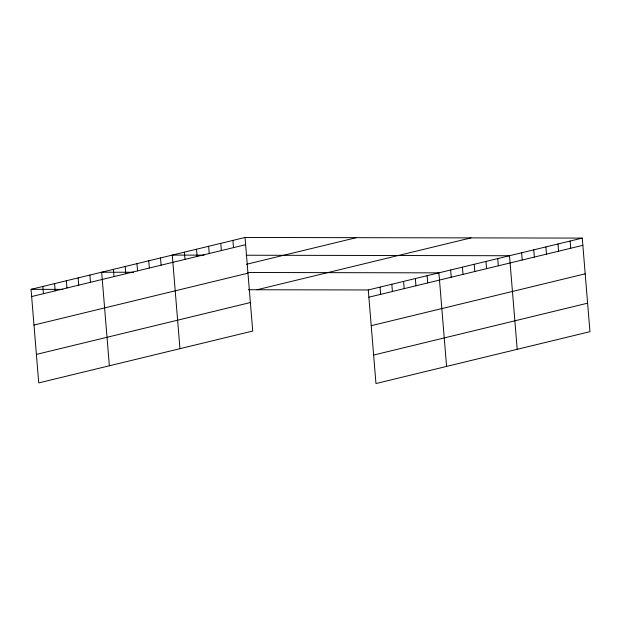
<?xml version="1.0" encoding="UTF-8"?>
<svg xmlns="http://www.w3.org/2000/svg" width="621" height="621" viewBox="0 0 621 621"><rect width="100%" height="100%" fill="white"/><g stroke="black" fill="none" stroke-linecap="round" stroke-linejoin="round"><path stroke-width="0.93" d="M245.031 237.463L252.724 331.04L38.743 382.901L31.05 289.324L245.031 237.463L582.257 238.099L589.95 331.676L375.969 383.537L368.276 289.96L582.257 238.099M31.648 296.551L245.621 244.69M246.444 264.298L356.314 237.672M33.984 325.047L247.965 273.186M256.993 289.751L470.974 237.89M36.398 354.405L250.379 302.543M368.874 297.195L582.847 245.326M371.218 325.691L585.192 273.822M373.632 355.049L587.606 303.18M204.068 255.153L172.273 255.091L179.966 348.668M246.157 255.231L509.507 255.736L517.2 349.312M133.461 272.27L101.665 272.208L109.358 365.785M247.632 272.487L438.892 272.852L446.584 366.421M31.05 289.324L62.845 289.386M248.322 289.735L368.276 289.96M570.132 241.041L570.722 248.268M558.007 243.975L558.597 251.202M545.882 246.917L546.472 254.144M533.757 249.852L534.347 257.086M521.632 252.794L522.222 260.02M497.732 258.584L498.329 265.811M485.964 261.441L486.561 268.668M474.196 264.29L474.793 271.517M462.428 267.146L463.025 274.373M450.66 269.995L451.257 277.222M427.124 275.701L427.714 282.928M415.356 278.55L415.946 285.784M403.588 281.406L404.178 288.633M391.82 284.255L392.41 291.49M380.044 287.112L380.642 294.338M232.906 240.397L233.496 247.632M220.773 243.339L221.371 250.566M208.648 246.273L209.246 253.508M196.523 249.215L197.121 256.442M184.398 252.157L184.996 259.384M160.505 257.948L161.103 265.175M148.737 260.797L149.335 268.031M136.969 263.653L137.567 270.88M125.201 266.502L125.791 273.737M113.433 269.359L114.023 276.586M89.898 275.064L90.487 282.291M78.122 277.913L78.72 285.148M66.354 280.77L66.952 287.997M54.586 283.618L55.184 290.845M42.818 286.475L43.416 293.702"/></g></svg>
